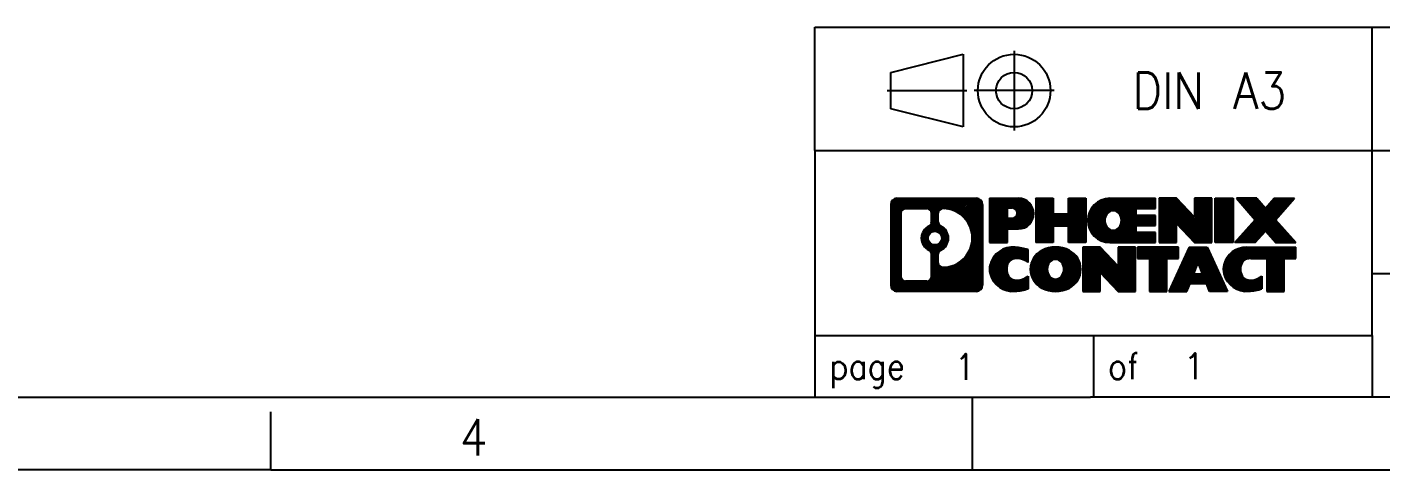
# Model space of a CAD drawing. Header units: millimetres. Extents: x -298 to 122, y -49 to 248.
# Drawn here: x -84.8 to 8.5, y -49.4 to -18.9 of the extents above; entities that cross this region are included whole.
import ezdxf

# ---------------------------------------------------------------- set-up
doc = ezdxf.new("R2010")
doc.units = ezdxf.units.MM
doc.linetypes.add('DOT_CENTER', pattern=[14, 12, -1, 0, -1])
doc.linetypes.add('PHANTOM', pattern=[13, 10, -1, 0, -1, 0, -1])
doc.layers.add('1', color=7, linetype='Continuous')
doc.styles.add('CONVERTER_11', font='txt.shx', dxfattribs={"width": 0.9})
pattern_1 = [(45, (62.7811309658083, -72.3161373035813), (-0.1414213562373095, 0), [])]

# ---------------------------------------------------------------- blocks, each defined once
blk = doc.blocks.new('_rahmen', base_point=(116.9999994277989, -49.44078932750495))
at = {"layer": '1', "linetype": 'Continuous'}
h = blk.add_hatch(dxfattribs=at)
h.set_pattern_fill('CUSTOM4', color=2, scale=0.1, angle=45, pattern_type=2)
h.set_pattern_definition(pattern_1)
edge = h.paths.add_edge_path()
edge.add_arc((-24.88390559700565, -31.15853394290571), 0.4242446153838877, 90, 180)
edge.add_line((-25.30815021238846, -31.15853394290571), (-25.30815021238846, -36.72304471210595))
edge.add_arc((-24.88390559700565, -36.72304471210595), 0.4242446153828077, 180, 270)
edge.add_line((-24.88390559700565, -37.14728932748915), (-19.41059350628876, -37.14728932748915))
edge.add_arc((-19.41059350628876, -36.72304471210595), 0.4242446153831949, 270, 360)
edge.add_line((-18.98634889090485, -36.72304471210595), (-18.98634889090485, -31.15853394290571))
edge.add_arc((-19.41059350628876, -31.15853394290571), 0.424244615383909, 0, 90)
edge.add_line((-19.41059350628876, -30.73428932752182), (-24.88390559700565, -30.73428932752182))
edge = h.paths.add_edge_path(flags=16)
edge.add_line((-24.29001092025916, -36.4347337719322), (-22.81417765924957, -36.4347337719322))
edge.add_arc((-22.81417765924957, -36.11901684885555), 0.3157169230766499, 270, 360)
edge.add_line((-22.49846073617295, -36.11901684885555), (-22.49846073617295, -34.58824591732395))
edge.add_arc((-22.81417765924957, -34.58824591732395), 0.3157169230766179, 0, 64.80558935144654)
edge.add_arc((-22.29159321167455, -33.47741617126121), 0.9118975235576585, 115.19441064852151, 244.80558935148912, ccw=False)
edge.add_arc((-22.81417765924957, -32.36658642519905), 0.3157169230760594, 295.1944106485677, 360)
edge.add_line((-22.49846073617295, -32.36658642519905), (-22.49846073617295, -31.76256180613842))
edge.add_arc((-22.81417765924957, -31.76256180613842), 0.3157169230766179, 0, 90)
edge.add_line((-22.81417765924957, -31.44684488306234), (-24.29001092025916, -31.44684488306234))
edge.add_arc((-24.29001092025916, -31.76256180613842), 0.3157169230760815, 90, 180)
edge.add_line((-24.60572784333476, -31.76256180613842), (-24.60572784333476, -36.11901684885555))
edge.add_arc((-24.29001092025916, -36.11901684885555), 0.3157169230755983, 180, 270)
edge = h.paths.add_edge_path(flags=16)
edge.add_arc((-22.24050493181525, -33.47741617126121), 0.9118481501443804, 295.3740086781785, 424.6259913218108)
edge.add_arc((-21.71446223372735, -32.3682745712934), 0.3157169230768204, 180, 244.6259913216353, ccw=False)
edge.add_line((-22.03017915680417, -32.3682745712934), (-22.03017915680417, -31.76273928278664))
edge.add_arc((-21.71446223372735, -31.76273928278664), 0.3157169230761851, 90.1889670425665, 180, ccw=False)
edge.add_arc((-21.70884609841735, -33.46557423035563), 2.018561131933266, -90.18896704241678, 90.18896704241678, ccw=False)
edge.add_arc((-21.71446223372735, -35.16840917792462), 0.3157169230768204, 180, 269.8110329574335, ccw=False)
edge.add_line((-22.03017915680417, -35.16840917792462), (-22.03017915680417, -34.58655777122954))
edge.add_arc((-21.71446223372735, -34.58655777122954), 0.3157169230765499, 115.37400867835541, 180, ccw=False)
edge = h.paths.add_edge_path(flags=16)
edge.add_arc((-22.26431994648806, -33.47741617126121), 0.470978932778511, 0, 360)
h = blk.add_hatch(dxfattribs=at)
h.set_pattern_fill('CUSTOM5', color=2, scale=0.1, angle=45, pattern_type=2)
h.set_pattern_definition(pattern_1)
edge = h.paths.add_edge_path()
edge.add_arc((-24.88390559700565, -31.15853394290571), 0.4242446153838877, 90, 180)
edge.add_line((-25.30815021238846, -31.15853394290571), (-25.30815021238846, -36.72304471210595))
edge.add_arc((-24.88390559700565, -36.72304471210595), 0.4242446153828077, 180, 270)
edge.add_line((-24.88390559700565, -37.14728932748915), (-19.41059350628876, -37.14728932748915))
edge.add_arc((-19.41059350628876, -36.72304471210595), 0.4242446153831949, 270, 360)
edge.add_line((-18.98634889090485, -36.72304471210595), (-18.98634889090485, -31.15853394290571))
edge.add_arc((-19.41059350628876, -31.15853394290571), 0.424244615383909, 0, 90)
edge.add_line((-19.41059350628876, -30.73428932752182), (-24.88390559700565, -30.73428932752182))
edge = h.paths.add_edge_path(flags=16)
edge.add_line((-24.29001092025916, -36.4347337719322), (-22.81417765924957, -36.4347337719322))
edge.add_arc((-22.81417765924957, -36.11901684885555), 0.3157169230766499, 270, 360)
edge.add_line((-22.49846073617295, -36.11901684885555), (-22.49846073617295, -34.58824591732395))
edge.add_arc((-22.81417765924957, -34.58824591732395), 0.3157169230766179, 0, 64.80558935144654)
edge.add_arc((-22.29159321167455, -33.47741617126121), 0.9118975235576585, 115.19441064852151, 244.80558935148912, ccw=False)
edge.add_arc((-22.81417765924957, -32.36658642519905), 0.3157169230760594, 295.1944106485677, 360)
edge.add_line((-22.49846073617295, -32.36658642519905), (-22.49846073617295, -31.76256180613842))
edge.add_arc((-22.81417765924957, -31.76256180613842), 0.3157169230766179, 0, 90)
edge.add_line((-22.81417765924957, -31.44684488306234), (-24.29001092025916, -31.44684488306234))
edge.add_arc((-24.29001092025916, -31.76256180613842), 0.3157169230760815, 90, 180)
edge.add_line((-24.60572784333476, -31.76256180613842), (-24.60572784333476, -36.11901684885555))
edge.add_arc((-24.29001092025916, -36.11901684885555), 0.3157169230755983, 180, 270)
edge = h.paths.add_edge_path(flags=16)
edge.add_arc((-22.24050493181525, -33.47741617126121), 0.9118481501443804, 295.3740086781785, 424.6259913218108)
edge.add_arc((-21.71446223372735, -32.3682745712934), 0.3157169230768204, 180, 244.6259913216353, ccw=False)
edge.add_line((-22.03017915680417, -32.3682745712934), (-22.03017915680417, -31.76273928278664))
edge.add_arc((-21.71446223372735, -31.76273928278664), 0.3157169230761851, 90.1889670425665, 180, ccw=False)
edge.add_arc((-21.70884609841735, -33.46557423035563), 2.018561131933266, -90.18896704241678, 90.18896704241678, ccw=False)
edge.add_arc((-21.71446223372735, -35.16840917792462), 0.3157169230768204, 180, 269.8110329574335, ccw=False)
edge.add_line((-22.03017915680417, -35.16840917792462), (-22.03017915680417, -34.58655777122954))
edge.add_arc((-21.71446223372735, -34.58655777122954), 0.3157169230765499, 115.37400867835541, 180, ccw=False)
edge = h.paths.add_edge_path(flags=16)
edge.add_arc((-22.26431994648806, -33.47741617126121), 0.470978932778511, 0, 360)
h = blk.add_hatch(dxfattribs=at)
h.set_pattern_fill('CUSTOM10', color=2, scale=0.1, angle=45, pattern_type=2)
h.set_pattern_definition(pattern_1)
edge = h.paths.add_edge_path()
edge.add_line((-18.50923181003805, -30.73428932750375), (-18.50923181003805, -33.78809885131483))
edge.add_line((-18.50923181003805, -33.78809885131483), (-17.26872739978407, -33.78809885131483))
edge.add_line((-17.26872739978407, -33.78809885131483), (-17.26872739978407, -32.84502061017111))
edge.add_line((-17.26872739978407, -32.84502061017111), (-16.50995981200364, -32.84502061017111))
edge.add_arc((-16.50995981200364, -31.78965496883745), 1.055365641333662, 270, 450)
edge.add_line((-16.50995981200364, -30.73428932750375), (-18.50923181003805, -30.73428932750375))
edge = h.paths.add_edge_path(flags=16)
edge.add_line((-16.95143233824206, -31.39739517294373), (-17.26872739978407, -31.39739517294373))
edge.add_line((-17.26872739978407, -31.39739517294373), (-17.26872739978407, -32.10312282228603))
edge.add_line((-17.26872739978407, -32.10312282228603), (-16.95143233824206, -32.10312282228603))
edge.add_arc((-16.95143233824206, -31.75025899761494), 0.3528638246710933, 270, 450)
h = blk.add_hatch(dxfattribs=at)
h.set_pattern_fill('CUSTOM11', color=2, scale=0.1, angle=45, pattern_type=2)
h.set_pattern_definition(pattern_1)
edge = h.paths.add_edge_path()
edge.add_line((-18.50923181003805, -30.73428932750375), (-18.50923181003805, -33.78809885131483))
edge.add_line((-18.50923181003805, -33.78809885131483), (-17.26872739978407, -33.78809885131483))
edge.add_line((-17.26872739978407, -33.78809885131483), (-17.26872739978407, -32.84502061017111))
edge.add_line((-17.26872739978407, -32.84502061017111), (-16.50995981200364, -32.84502061017111))
edge.add_arc((-16.50995981200364, -31.78965496883745), 1.055365641333662, 270, 450)
edge.add_line((-16.50995981200364, -30.73428932750375), (-18.50923181003805, -30.73428932750375))
edge = h.paths.add_edge_path(flags=16)
edge.add_line((-16.95143233824206, -31.39739517294373), (-17.26872739978407, -31.39739517294373))
edge.add_line((-17.26872739978407, -31.39739517294373), (-17.26872739978407, -32.10312282228603))
edge.add_line((-17.26872739978407, -32.10312282228603), (-16.95143233824206, -32.10312282228603))
edge.add_arc((-16.95143233824206, -31.75025899761494), 0.3528638246710933, 270, 450)
h = blk.add_hatch(dxfattribs=at)
h.set_pattern_fill('CUSTOM24', color=2, scale=0.1, angle=45, pattern_type=2)
h.set_pattern_definition(pattern_1)
h.paths.add_polyline_path([(-11.87730438598985, -30.73428932750375), (-11.87730438598985, -33.78809885131483), (-13.07009708815636, -33.78809885131483), (-13.07009708815636, -32.65382674247115), (-14.11975466606376, -32.65382674247115), (-14.11975466606376, -33.78809885131483), (-15.31254736823036, -33.78809885131483), (-15.31254736823036, -30.73428932750375), (-14.11975466606376, -30.73428932750375), (-14.11975466606376, -31.80312266083831), (-13.07009708815636, -31.80312266083831), (-13.07009708815636, -30.73428932750375)])
h = blk.add_hatch(dxfattribs=at)
h.set_pattern_fill('CUSTOM25', color=2, scale=0.1, angle=45, pattern_type=2)
h.set_pattern_definition(pattern_1)
h.paths.add_polyline_path([(-11.87730438598985, -30.73428932750375), (-11.87730438598985, -33.78809885131483), (-13.07009708815636, -33.78809885131483), (-13.07009708815636, -32.65382674247115), (-14.11975466606376, -32.65382674247115), (-14.11975466606376, -33.78809885131483), (-15.31254736823036, -33.78809885131483), (-15.31254736823036, -30.73428932750375), (-14.11975466606376, -30.73428932750375), (-14.11975466606376, -31.80312266083831), (-13.07009708815636, -31.80312266083831), (-13.07009708815636, -30.73428932750375)])
h = blk.add_hatch(dxfattribs=at)
h.set_pattern_fill('CUSTOM6', color=2, scale=0.1, angle=45, pattern_type=2)
h.set_pattern_definition(pattern_1)
edge = h.paths.add_edge_path()
edge.add_arc((-10.20874159301624, -32.26119408940951), 1.526904761905758, 90, 270)
edge.add_line((-10.20874159301624, -33.78809885131483), (-7.05842186923536, -33.78809885131483))
edge.add_line((-7.05842186923536, -33.78809885131483), (-7.05842186923536, -33.09008524587244))
edge.add_line((-7.05842186923536, -33.09008524587244), (-8.394349695662953, -33.09008524587244))
edge.add_line((-8.394349695662953, -33.09008524587244), (-8.394349695662953, -32.61020089213071))
edge.add_line((-8.394349695662953, -32.61020089213071), (-7.05842186923536, -32.61020089213071))
edge.add_line((-7.05842186923536, -32.61020089213071), (-7.05842186923536, -31.91218728668832))
edge.add_line((-7.05842186923536, -31.91218728668832), (-8.394349695662953, -31.91218728668832))
edge.add_line((-8.394349695662953, -31.91218728668832), (-8.394349695662953, -31.43230293294664))
edge.add_line((-8.394349695662953, -31.43230293294664), (-7.05842186923536, -31.43230293294664))
edge.add_line((-7.05842186923536, -31.43230293294664), (-7.05842186923536, -30.73428932750375))
edge.add_line((-7.05842186923536, -30.73428932750375), (-10.20874159301624, -30.73428932750375))
edge = h.paths.add_edge_path(flags=16)
edge.add_arc((-9.792729546504859, -32.26119408940951), 0.7717997786795978, 141.8795802028475, 218.1204197971566)
edge.add_arc((-9.992469582851044, -32.41792526753005), 0.5179085730134564, 218.1204197971334, 321.8795802028588)
edge.add_arc((-10.19220961919726, -32.26119408940951), 0.7717997786795774, 321.8795802028396, 398.1204197971563)
edge.add_arc((-9.992469582851044, -32.10446291128903), 0.5179085730133669, 38.12041979714121, 141.8795802028666)
h = blk.add_hatch(dxfattribs=at)
h.set_pattern_fill('CUSTOM7', color=2, scale=0.1, angle=45, pattern_type=2)
h.set_pattern_definition(pattern_1)
edge = h.paths.add_edge_path()
edge.add_arc((-10.20874159301624, -32.26119408940951), 1.526904761905758, 90, 270)
edge.add_line((-10.20874159301624, -33.78809885131483), (-7.05842186923536, -33.78809885131483))
edge.add_line((-7.05842186923536, -33.78809885131483), (-7.05842186923536, -33.09008524587244))
edge.add_line((-7.05842186923536, -33.09008524587244), (-8.394349695662953, -33.09008524587244))
edge.add_line((-8.394349695662953, -33.09008524587244), (-8.394349695662953, -32.61020089213071))
edge.add_line((-8.394349695662953, -32.61020089213071), (-7.05842186923536, -32.61020089213071))
edge.add_line((-7.05842186923536, -32.61020089213071), (-7.05842186923536, -31.91218728668832))
edge.add_line((-7.05842186923536, -31.91218728668832), (-8.394349695662953, -31.91218728668832))
edge.add_line((-8.394349695662953, -31.91218728668832), (-8.394349695662953, -31.43230293294664))
edge.add_line((-8.394349695662953, -31.43230293294664), (-7.05842186923536, -31.43230293294664))
edge.add_line((-7.05842186923536, -31.43230293294664), (-7.05842186923536, -30.73428932750375))
edge.add_line((-7.05842186923536, -30.73428932750375), (-10.20874159301624, -30.73428932750375))
edge = h.paths.add_edge_path(flags=16)
edge.add_arc((-9.792729546504859, -32.26119408940951), 0.7717997786795978, 141.8795802028475, 218.1204197971566)
edge.add_arc((-9.992469582851044, -32.41792526753005), 0.5179085730134564, 218.1204197971334, 321.8795802028588)
edge.add_arc((-10.19220961919726, -32.26119408940951), 0.7717997786795774, 321.8795802028396, 398.1204197971563)
edge.add_arc((-9.992469582851044, -32.10446291128903), 0.5179085730133669, 38.12041979714121, 141.8795802028666)
h = blk.add_hatch(dxfattribs=at)
h.set_pattern_fill('CUSTOM20', color=2, scale=0.1, angle=45, pattern_type=2)
h.set_pattern_definition(pattern_1)
h.paths.add_polyline_path([(-5.62707062663597, -30.73428932750375), (-6.81986332880237, -30.73428932750375), (-6.81986332880237, -33.78809885131483), (-5.62707062663597, -33.78809885131483), (-5.62707062663597, -32.4793233411101), (-4.386566216381851, -33.78809885131483), (-3.193773514215252, -33.78809885131483), (-3.193773514215252, -30.73428932750375), (-4.386566216381851, -30.73428932750375), (-4.386566216381851, -32.04306483770881)])
h = blk.add_hatch(dxfattribs=at)
h.set_pattern_fill('CUSTOM21', color=2, scale=0.1, angle=45, pattern_type=2)
h.set_pattern_definition(pattern_1)
h.paths.add_polyline_path([(-5.62707062663597, -30.73428932750375), (-6.81986332880237, -30.73428932750375), (-6.81986332880237, -33.78809885131483), (-5.62707062663597, -33.78809885131483), (-5.62707062663597, -32.4793233411101), (-4.386566216381851, -33.78809885131483), (-3.193773514215252, -33.78809885131483), (-3.193773514215252, -30.73428932750375), (-4.386566216381851, -30.73428932750375), (-4.386566216381851, -32.04306483770881)])
h = blk.add_hatch(dxfattribs=at)
h.set_pattern_fill('CUSTOM14', color=2, scale=0.1, angle=45, pattern_type=2)
h.set_pattern_definition(pattern_1)
h.paths.add_polyline_path([(-1.714710563528456, -30.73428932750375), (-1.714710563528456, -33.78809885131483), (-2.955214973781352, -33.78809885131483), (-2.955214973781352, -30.73428932750375)])
h = blk.add_hatch(dxfattribs=at)
h.set_pattern_fill('CUSTOM15', color=2, scale=0.1, angle=45, pattern_type=2)
h.set_pattern_definition(pattern_1)
h.paths.add_polyline_path([(-1.714710563528456, -30.73428932750375), (-1.714710563528456, -33.78809885131483), (-2.955214973781352, -33.78809885131483), (-2.955214973781352, -30.73428932750375)])
h = blk.add_hatch(dxfattribs=at)
h.set_pattern_fill('CUSTOM12', color=2, scale=0.1, angle=45, pattern_type=2)
h.set_pattern_definition(pattern_1)
h.paths.add_polyline_path([(1.105051384395154, -30.73428932750375), (2.507775602142345, -30.73428932750375), (1.205245971375746, -32.20723985753995), (2.603199018316047, -33.78809885131483), (1.200474800567747, -33.78809885131483), (0.5038838625023345, -33.00036706602111), (-0.1927070755634475, -33.78809885131483), (-1.595431293311549, -33.78809885131483), (-0.1974782463712472, -32.20723985753995), (-1.500007877138756, -30.73428932750375), (-0.0972836593895465, -30.73428932750375), (0.5038838625023345, -31.41411264905923)])
h = blk.add_hatch(dxfattribs=at)
h.set_pattern_fill('CUSTOM13', color=2, scale=0.1, angle=45, pattern_type=2)
h.set_pattern_definition(pattern_1)
h.paths.add_polyline_path([(1.105051384395154, -30.73428932750375), (2.507775602142345, -30.73428932750375), (1.205245971375746, -32.20723985753995), (2.603199018316047, -33.78809885131483), (1.200474800567747, -33.78809885131483), (0.5038838625023345, -33.00036706602111), (-0.1927070755634475, -33.78809885131483), (-1.595431293311549, -33.78809885131483), (-0.1974782463712472, -32.20723985753995), (-1.500007877138756, -30.73428932750375), (-0.0972836593895465, -30.73428932750375), (0.5038838625023345, -31.41411264905923)])
h = blk.add_hatch(dxfattribs=at)
h.set_pattern_fill('CUSTOM0', color=2, scale=0.1, angle=45, pattern_type=2)
h.set_pattern_definition(pattern_1)
edge = h.paths.add_edge_path()
edge.add_arc((-17.30357582302827, -35.62038456558395), 1.205656168390939, 164.9381082228767, 195.0618917770946)
edge.add_arc((-16.88444797956547, -35.50759420354905), 1.639695123939404, 195.0618917770922, 275.1581447696365)
edge.add_arc((-17.17330407430137, -32.3077036203274), 4.852596863498272, 275.1581447696238, 285.9799912583526)
edge.add_line((-15.83737615718357, -36.97278592612832), (-15.83737615718357, -36.100268919325))
edge.add_arc((-17.01543119920856, -34.20991820017525), 2.227384008972719, 288.4480761181337, 301.9309089499636, ccw=False)
edge.add_arc((-16.59726346554766, -35.46346397621244), 0.9059297849848135, 246.6277221118684, 288.44807611815435, ccw=False)
edge.add_arc((-16.75370349824976, -35.82545599492244), 0.5115800601947488, 208.5214732576835, 246.6277221118304, ccw=False)
edge.add_arc((-16.37634624016937, -35.62038456558395), 0.9410597353333294, 151.4785267422694, 208.5214732576972, ccw=False)
edge.add_arc((-16.75370349824976, -35.41531313624483), 0.5115800601948194, 113.372277888192, 151.4785267423158, ccw=False)
edge.add_arc((-16.59726346554766, -35.7773051549554), 0.9059297849852981, 71.55192388185822, 113.37227788813021, ccw=False)
edge.add_arc((-17.01543119920856, -37.03085093099202), 2.227384008973464, 58.06909105003717, 71.55192388186668, ccw=False)
edge.add_line((-15.83737615718357, -35.14050021184221), (-15.83737615718357, -34.26798320503895))
edge.add_arc((-17.17330407430137, -38.93306551083975), 4.852596863497972, 74.02000874164706, 84.84185523037603)
edge.add_arc((-16.88444797956547, -35.73317492761873), 1.639695123940492, 84.84185523036506, 164.9381082228907)
h = blk.add_hatch(dxfattribs=at)
h.set_pattern_fill('CUSTOM1', color=2, scale=0.1, angle=45, pattern_type=2)
h.set_pattern_definition(pattern_1)
edge = h.paths.add_edge_path()
edge.add_arc((-17.30357582302827, -35.62038456558395), 1.205656168390939, 164.9381082228767, 195.0618917770946)
edge.add_arc((-16.88444797956547, -35.50759420354905), 1.639695123939404, 195.0618917770922, 275.1581447696365)
edge.add_arc((-17.17330407430137, -32.3077036203274), 4.852596863498272, 275.1581447696238, 285.9799912583526)
edge.add_line((-15.83737615718357, -36.97278592612832), (-15.83737615718357, -36.100268919325))
edge.add_arc((-17.01543119920856, -34.20991820017525), 2.227384008972719, 288.4480761181337, 301.9309089499636, ccw=False)
edge.add_arc((-16.59726346554766, -35.46346397621244), 0.9059297849848135, 246.6277221118684, 288.44807611815435, ccw=False)
edge.add_arc((-16.75370349824976, -35.82545599492244), 0.5115800601947488, 208.5214732576835, 246.6277221118304, ccw=False)
edge.add_arc((-16.37634624016937, -35.62038456558395), 0.9410597353333294, 151.4785267422694, 208.5214732576972, ccw=False)
edge.add_arc((-16.75370349824976, -35.41531313624483), 0.5115800601948194, 113.372277888192, 151.4785267423158, ccw=False)
edge.add_arc((-16.59726346554766, -35.7773051549554), 0.9059297849852981, 71.55192388185822, 113.37227788813021, ccw=False)
edge.add_arc((-17.01543119920856, -37.03085093099202), 2.227384008973464, 58.06909105003717, 71.55192388186668, ccw=False)
edge.add_line((-15.83737615718357, -35.14050021184221), (-15.83737615718357, -34.26798320503895))
edge.add_arc((-17.17330407430137, -38.93306551083975), 4.852596863497972, 74.02000874164706, 84.84185523037603)
edge.add_arc((-16.88444797956547, -35.73317492761873), 1.639695123940492, 84.84185523036506, 164.9381082228907)
h = blk.add_hatch(dxfattribs=at)
h.set_pattern_fill('CUSTOM8', color=2, scale=0.1, angle=45, pattern_type=2)
h.set_pattern_definition(pattern_1)
edge = h.paths.add_edge_path()
edge.add_arc((-14.23435695547795, -35.62038456558395), 1.458034083651625, 117.5481481756611, 242.4518518243359)
edge.add_arc((-13.95341706364457, -35.08180955528053), 2.065479772208636, 242.4518518243386, 297.548148175686)
edge.add_arc((-13.67247717181135, -35.62038456558395), 1.458034083652016, 297.5481481757045, 422.4518518242985)
edge.add_arc((-13.95341706364457, -36.15895957588674), 2.06547977220869, 62.45185182430797, 117.5481481756674)
edge = h.paths.add_edge_path(flags=16)
edge.add_arc((-13.95341706364457, -35.46365338746341), 0.51790857301331, 38.12041979716214, 141.8795802028542)
edge.add_arc((-13.75367702729855, -35.62038456558395), 0.7717997786795495, 141.8795802028279, 218.1204197971621)
edge.add_arc((-13.95341706364457, -35.7771157437038), 0.5179085730138144, 218.1204197971903, 321.8795802027934)
edge.add_arc((-14.15315709999095, -35.62038456558395), 0.7717997786795393, 321.8795802028434, 398.1204197971666)
h = blk.add_hatch(dxfattribs=at)
h.set_pattern_fill('CUSTOM9', color=2, scale=0.1, angle=45, pattern_type=2)
h.set_pattern_definition(pattern_1)
edge = h.paths.add_edge_path()
edge.add_arc((-14.23435695547795, -35.62038456558395), 1.458034083651625, 117.5481481756611, 242.4518518243359)
edge.add_arc((-13.95341706364457, -35.08180955528053), 2.065479772208636, 242.4518518243386, 297.548148175686)
edge.add_arc((-13.67247717181135, -35.62038456558395), 1.458034083652016, 297.5481481757045, 422.4518518242985)
edge.add_arc((-13.95341706364457, -36.15895957588674), 2.06547977220869, 62.45185182430797, 117.5481481756674)
edge = h.paths.add_edge_path(flags=16)
edge.add_arc((-13.95341706364457, -35.46365338746341), 0.51790857301331, 38.12041979716214, 141.8795802028542)
edge.add_arc((-13.75367702729855, -35.62038456558395), 0.7717997786795495, 141.8795802028279, 218.1204197971621)
edge.add_arc((-13.95341706364457, -35.7771157437038), 0.5179085730138144, 218.1204197971903, 321.8795802027934)
edge.add_arc((-14.15315709999095, -35.62038456558395), 0.7717997786795393, 321.8795802028434, 398.1204197971666)
h = blk.add_hatch(dxfattribs=at)
h.set_pattern_fill('CUSTOM22', color=2, scale=0.1, angle=45, pattern_type=2)
h.set_pattern_definition(pattern_1)
h.paths.add_polyline_path([(-10.87550944705455, -34.09347980367801), (-12.06830214922206, -34.09347980367801), (-12.06830214922206, -37.14728932748915), (-10.87550944705455, -37.14728932748915), (-10.87550944705455, -35.83851381728465), (-9.635005036801545, -37.14728932748915), (-8.442212334635144, -37.14728932748915), (-8.442212334635144, -34.09347980367801), (-9.635005036801545, -34.09347980367801), (-9.635005036801545, -35.40225531388325)])
h = blk.add_hatch(dxfattribs=at)
h.set_pattern_fill('CUSTOM23', color=2, scale=0.1, angle=45, pattern_type=2)
h.set_pattern_definition(pattern_1)
h.paths.add_polyline_path([(-10.87550944705455, -34.09347980367801), (-12.06830214922206, -34.09347980367801), (-12.06830214922206, -37.14728932748915), (-10.87550944705455, -37.14728932748915), (-10.87550944705455, -35.83851381728465), (-9.635005036801545, -37.14728932748915), (-8.442212334635144, -37.14728932748915), (-8.442212334635144, -34.09347980367801), (-9.635005036801545, -34.09347980367801), (-9.635005036801545, -35.40225531388325)])
h = blk.add_hatch(dxfattribs=at)
h.set_pattern_fill('CUSTOM18', color=2, scale=0.1, angle=45, pattern_type=2)
h.set_pattern_definition(pattern_1)
h.paths.add_polyline_path([(-8.29907721037506, -34.09347980367801), (-8.29907721037506, -34.87874510980174), (-7.48797817290037, -34.87874510980174), (-7.48797817290037, -37.14728932748915), (-6.295185470733969, -37.14728932748915), (-6.295185470733969, -34.87874510980174), (-5.484086433261354, -34.87874510980174), (-5.484086433261354, -34.09347980367801)])
h = blk.add_hatch(dxfattribs=at)
h.set_pattern_fill('CUSTOM19', color=2, scale=0.1, angle=45, pattern_type=2)
h.set_pattern_definition(pattern_1)
h.paths.add_polyline_path([(-8.29907721037506, -34.09347980367801), (-8.29907721037506, -34.87874510980174), (-7.48797817290037, -34.87874510980174), (-7.48797817290037, -37.14728932748915), (-6.295185470733969, -37.14728932748915), (-6.295185470733969, -34.87874510980174), (-5.484086433261354, -34.87874510980174), (-5.484086433261354, -34.09347980367801)])
h = blk.add_hatch(dxfattribs=at)
h.set_pattern_fill('CUSTOM16', color=2, scale=0.1, angle=45, pattern_type=2)
h.set_pattern_definition(pattern_1)
h.paths.add_polyline_path([(-2.105154567060453, -37.14728932748915), (-3.345658977314344, -37.14728932748915), (-3.557139030790154, -36.60632878327135), (-4.689580607464052, -36.60632878327135), (-4.901060660939862, -37.14728932748915), (-6.141565071192758, -37.14728932748915), (-4.743612024253565, -34.09347980367801), (-3.503107614000754, -34.09347980367801)])
h.paths.add_polyline_path([(-4.423525056318965, -35.92576551796475), (-3.823194581936463, -35.92576551796475), (-4.123359819126648, -35.15795055197805)], flags=16)
h = blk.add_hatch(dxfattribs=at)
h.set_pattern_fill('CUSTOM17', color=2, scale=0.1, angle=45, pattern_type=2)
h.set_pattern_definition(pattern_1)
h.paths.add_polyline_path([(-2.105154567060453, -37.14728932748915), (-3.345658977314344, -37.14728932748915), (-3.557139030790154, -36.60632878327135), (-4.689580607464052, -36.60632878327135), (-4.901060660939862, -37.14728932748915), (-6.141565071192758, -37.14728932748915), (-4.743612024253565, -34.09347980367801), (-3.503107614000754, -34.09347980367801)])
h.paths.add_polyline_path([(-4.423525056318965, -35.92576551796475), (-3.823194581936463, -35.92576551796475), (-4.123359819126648, -35.15795055197805)], flags=16)
h = blk.add_hatch(dxfattribs=at)
h.set_pattern_fill('CUSTOM2', color=2, scale=0.1, angle=45, pattern_type=2)
h.set_pattern_definition(pattern_1)
edge = h.paths.add_edge_path()
edge.add_arc((-0.7817465003125506, -35.73317492761873), 1.639695123940093, 90, 164.9381082229001)
edge.add_arc((-1.200874343774245, -35.62038456558395), 1.205656168393001, 164.9381082229031, 195.0618917770894)
edge.add_arc((-0.7817465003125506, -35.50759420354905), 1.639695123940516, 195.0618917770985, 275.1581447696762)
edge.add_arc((-1.070602595048456, -32.3077036203274), 4.852596863498889, 275.1581447696373, 285.9799912583383)
edge.add_line((0.2653253220682359, -36.97278592612884), (0.2653253220682359, -36.10026891932552))
edge.add_arc((-0.9127297199556494, -34.20991820017571), 2.22738400897278, 288.44807611813314, 301.9309089499386, ccw=False)
edge.add_arc((-0.494561986293661, -35.46346397621244), 0.9059297849852095, 246.6277221118105, 288.4480761180787, ccw=False)
edge.add_arc((-0.6510020189968486, -35.82545599492244), 0.5115800601960186, 208.5214732576859, 246.6277221118395, ccw=False)
edge.add_arc((-0.2736447609153458, -35.62038456558395), 0.9410597353350605, 151.4785267423581, 208.5214732576662, ccw=False)
edge.add_arc((-0.6510020189968486, -35.41531313624483), 0.5115800601944143, 109.33714321948531, 151.4785267424197, ccw=False)
edge.add_arc((-0.5043320208931448, -35.83326811662784), 0.9545230068261006, 90, 109.3371432194296, ccw=False)
edge.add_line((-0.5043320208931448, -34.87874510980174), (0.5993072786749565, -34.87874510980174))
edge.add_line((0.5993072786749565, -34.87874510980174), (0.5993072786749565, -37.14728932748915))
edge.add_line((0.5993072786749565, -37.14728932748915), (1.792099980842636, -37.14728932748915))
edge.add_line((1.792099980842636, -37.14728932748915), (1.792099980842636, -34.87874510980174))
edge.add_line((1.792099980842636, -34.87874510980174), (2.603199018316047, -34.87874510980174))
edge.add_line((2.603199018316047, -34.87874510980174), (2.603199018316047, -34.09347980367801))
edge.add_line((2.603199018316047, -34.09347980367801), (-0.7817465003125506, -34.09347980367863))
h = blk.add_hatch(dxfattribs=at)
h.set_pattern_fill('CUSTOM3', color=2, scale=0.1, angle=45, pattern_type=2)
h.set_pattern_definition(pattern_1)
edge = h.paths.add_edge_path()
edge.add_arc((-0.7817465003125506, -35.73317492761873), 1.639695123940093, 90, 164.9381082229001)
edge.add_arc((-1.200874343774245, -35.62038456558395), 1.205656168393001, 164.9381082229031, 195.0618917770894)
edge.add_arc((-0.7817465003125506, -35.50759420354905), 1.639695123940516, 195.0618917770985, 275.1581447696762)
edge.add_arc((-1.070602595048456, -32.3077036203274), 4.852596863498889, 275.1581447696373, 285.9799912583383)
edge.add_line((0.2653253220682359, -36.97278592612884), (0.2653253220682359, -36.10026891932552))
edge.add_arc((-0.9127297199556494, -34.20991820017571), 2.22738400897278, 288.44807611813314, 301.9309089499386, ccw=False)
edge.add_arc((-0.494561986293661, -35.46346397621244), 0.9059297849852095, 246.6277221118105, 288.4480761180787, ccw=False)
edge.add_arc((-0.6510020189968486, -35.82545599492244), 0.5115800601960186, 208.5214732576859, 246.6277221118395, ccw=False)
edge.add_arc((-0.2736447609153458, -35.62038456558395), 0.9410597353350605, 151.4785267423581, 208.5214732576662, ccw=False)
edge.add_arc((-0.6510020189968486, -35.41531313624483), 0.5115800601944143, 109.33714321948531, 151.4785267424197, ccw=False)
edge.add_arc((-0.5043320208931448, -35.83326811662784), 0.9545230068261006, 90, 109.3371432194296, ccw=False)
edge.add_line((-0.5043320208931448, -34.87874510980174), (0.5993072786749565, -34.87874510980174))
edge.add_line((0.5993072786749565, -34.87874510980174), (0.5993072786749565, -37.14728932748915))
edge.add_line((0.5993072786749565, -37.14728932748915), (1.792099980842636, -37.14728932748915))
edge.add_line((1.792099980842636, -37.14728932748915), (1.792099980842636, -34.87874510980174))
edge.add_line((1.792099980842636, -34.87874510980174), (2.603199018316047, -34.87874510980174))
edge.add_line((2.603199018316047, -34.87874510980174), (2.603199018316047, -34.09347980367801))
edge.add_line((2.603199018316047, -34.09347980367801), (-0.7817465003125506, -34.09347980367863))
at = {"color": 2, "linetype": 'Continuous'}
for p, q in [((-24.88390559700565, -30.73428932752182), (-19.41059350628876, -30.73428932752182)), ((-18.50923181003805, -30.73428932750375), (-16.50995981200364, -30.73428932750375)), ((-18.50923181003805, -30.73428932750375), (-18.50923181003805, -33.78809885131483)), ((-15.31254736823036, -30.73428932750375), (-15.31254736823036, -33.78809885131483)), ((-15.31254736823036, -30.73428932750375), (-14.11975466606376, -30.73428932750375)), ((-14.11975466606376, -30.73428932750375), (-14.11975466606376, -31.80312266083831)), ((-13.07009708815636, -31.80312266083831), (-13.07009708815636, -30.73428932750375)), ((-13.07009708815636, -30.73428932750375), (-11.87730438598985, -30.73428932750375)), ((-11.87730438598985, -30.73428932750375), (-11.87730438598985, -33.78809885131483)), ((-10.20874159301624, -30.73428932750375), (-7.05842186923536, -30.73428932750375)), ((-7.05842186923536, -31.43230293294664), (-7.05842186923536, -30.73428932750375)), ((-5.62707062663597, -30.73428932750375), (-6.81986332880237, -30.73428932750375)), ((-6.81986332880237, -30.73428932750375), (-6.81986332880237, -33.78809885131483)), ((-4.38656621638185, -32.04306483770881), (-5.62707062663597, -30.73428932750375)), ((-3.19377351421525, -30.73428932750375), (-4.38656621638185, -30.73428932750375)), ((-4.38656621638185, -30.73428932750375), (-4.38656621638185, -32.04306483770881)), ((-3.19377351421525, -33.78809885131483), (-3.19377351421525, -30.73428932750375)), ((-2.95521497378135, -33.78809885131483), (-2.95521497378135, -30.73428932750375)), ((-2.95521497378135, -30.73428932750375), (-1.71471056352846, -30.73428932750375)), ((-1.71471056352846, -30.73428932750375), (-1.71471056352846, -33.78809885131483)), ((-1.50000787713876, -30.73428932750375), (-0.19747824637125, -32.20723985753995)), ((-0.09728365938955, -30.73428932750375), (-1.50000787713876, -30.73428932750375)), ((-0.09728365938955, -30.73428932750375), (0.50388386250233, -31.41411264905923)), ((0.50388386250233, -31.41411264905923), (1.10505138439515, -30.73428932750375)), ((1.10505138439515, -30.73428932750375), (2.50777560214234, -30.73428932750375)), ((1.20524597137575, -32.20723985753995), (2.50777560214234, -30.73428932750375)), ((-25.30815021238846, -31.15853394290571), (-25.30815021238846, -36.72304471210595)), ((-24.29001092025916, -31.44684488306234), (-22.81417765924957, -31.44684488306234)), ((-18.98634889090485, -31.15853394290571), (-18.98634889090485, -36.72304471210595)), ((-17.26872739978407, -32.10312282228603), (-17.26872739978407, -31.39739517294373)), ((-17.26872739978407, -31.39739517294373), (-16.95143233824206, -31.39739517294373)), ((-8.39434969566295, -31.43230293294664), (-7.05842186923536, -31.43230293294664)), ((-8.39434969566295, -31.91218728668832), (-8.39434969566295, -31.43230293294664)), ((-24.60572784333476, -31.76256180613842), (-24.60572784333476, -36.11901684885555)), ((-22.49846073617295, -32.36658642519905), (-22.49846073617295, -31.76256180613842)), ((-22.03017915680417, -32.3682745712934), (-22.03017915680417, -31.76273928278664)), ((-17.26872739978407, -32.10312282228603), (-16.95143233824206, -32.10312282228603)), ((-14.11975466606376, -31.80312266083831), (-13.07009708815636, -31.80312266083831)), ((-7.05842186923536, -31.91218728668832), (-8.39434969566295, -31.91218728668832)), ((-8.39434969566295, -33.09008524587244), (-8.39434969566295, -32.61020089213071)), ((-8.39434969566295, -32.61020089213071), (-7.05842186923536, -32.61020089213071)), ((-7.05842186923536, -32.61020089213071), (-7.05842186923536, -31.91218728668832)), ((-5.62707062663597, -32.4793233411101), (-4.38656621638185, -33.78809885131483)), ((-5.62707062663597, -33.78809885131483), (-5.62707062663597, -32.4793233411101)), ((-1.59543129331155, -33.78809885131483), (-0.19747824637125, -32.20723985753995)), ((1.20524597137575, -32.20723985753995), (2.60319901831605, -33.78809885131483)), ((-17.26872739978407, -33.78809885131483), (-17.26872739978407, -32.84502061017111)), ((-17.26872739978407, -32.84502061017111), (-16.50995981200364, -32.84502061017111)), ((-13.07009708815636, -32.65382674247115), (-14.11975466606376, -32.65382674247115)), ((-14.11975466606376, -32.65382674247115), (-14.11975466606376, -33.78809885131483)), ((-13.07009708815636, -33.78809885131483), (-13.07009708815636, -32.65382674247115)), ((-7.05842186923536, -33.09008524587244), (-8.39434969566295, -33.09008524587244)), ((-7.05842186923536, -33.78809885131483), (-7.05842186923536, -33.09008524587244)), ((-0.19270707556345, -33.78809885131483), (0.50388386250233, -33.00036706602111)), ((0.50388386250233, -33.00036706602111), (1.20047480056775, -33.78809885131483)), ((-18.50923181003805, -33.78809885131483), (-17.26872739978407, -33.78809885131483)), ((-15.83737615718357, -35.14050021184221), (-15.83737615718357, -34.26798320503895)), ((-14.11975466606376, -33.78809885131483), (-15.31254736823036, -33.78809885131483)), ((-11.87730438598985, -33.78809885131483), (-13.07009708815636, -33.78809885131483)), ((-10.87550944705455, -34.09347980367801), (-12.06830214922206, -34.09347980367801)), ((-12.06830214922206, -34.09347980367801), (-12.06830214922206, -37.14728932748915)), ((-9.63500503680154, -35.40225531388325), (-10.87550944705455, -34.09347980367801)), ((-10.20874159301624, -33.78809885131483), (-7.05842186923536, -33.78809885131483)), ((-9.63500503680154, -34.09347980367801), (-9.63500503680154, -35.40225531388325)), ((-8.44221233463514, -34.09347980367801), (-9.63500503680154, -34.09347980367801)), ((-8.44221233463514, -37.14728932748915), (-8.44221233463514, -34.09347980367801)), ((-8.29907721037506, -34.09347980367801), (-8.29907721037506, -34.87874510980174)), ((-5.48408643326135, -34.09347980367801), (-8.29907721037506, -34.09347980367801)), ((-6.81986332880237, -33.78809885131483), (-5.62707062663597, -33.78809885131483)), ((-4.74361202425357, -34.09347980367801), (-6.14156507119276, -37.14728932748915)), ((-5.48408643326135, -34.87874510980174), (-5.48408643326135, -34.09347980367801)), ((-4.74361202425357, -34.09347980367801), (-3.50310761400075, -34.09347980367801)), ((-4.38656621638185, -33.78809885131483), (-3.19377351421525, -33.78809885131483)), ((-3.50310761400075, -34.09347980367801), (-2.10515456706045, -37.14728932748915)), ((-1.71471056352846, -33.78809885131483), (-2.95521497378135, -33.78809885131483)), ((-0.19270707556345, -33.78809885131483), (-1.59543129331155, -33.78809885131483)), ((-0.78174650031255, -34.09347980367863), (2.60319901831605, -34.09347980367801)), ((1.20047480056775, -33.78809885131483), (2.60319901831605, -33.78809885131483)), ((2.60319901831605, -34.87874510980174), (2.60319901831605, -34.09347980367801)), ((-22.49846073617295, -36.11901684885555), (-22.49846073617295, -34.58824591732395)), ((-22.03017915680417, -35.16840917792462), (-22.03017915680417, -34.58655777122954)), ((-8.29907721037506, -34.87874510980174), (-7.48797817290037, -34.87874510980174)), ((-7.48797817290037, -34.87874510980174), (-7.48797817290037, -37.14728932748915)), ((-6.29518547073397, -37.14728932748915), (-6.29518547073397, -34.87874510980174)), ((-6.29518547073397, -34.87874510980174), (-5.48408643326135, -34.87874510980174)), ((-4.42352505631897, -35.92576551796475), (-4.12335981912665, -35.15795055197805)), ((-3.82319458193646, -35.92576551796475), (-4.12335981912665, -35.15795055197805)), ((-0.50433202089314, -34.87874510980174), (0.59930727867496, -34.87874510980174)), ((0.59930727867496, -34.87874510980174), (0.59930727867496, -37.14728932748915)), ((1.79209998084264, -37.14728932748915), (1.79209998084264, -34.87874510980174)), ((1.79209998084264, -34.87874510980174), (2.60319901831605, -34.87874510980174)), ((-15.83737615718357, -36.100268919325), (-15.83737615718357, -36.97278592612832)), ((-10.87550944705455, -35.83851381728465), (-9.63500503680154, -37.14728932748915)), ((-10.87550944705455, -37.14728932748915), (-10.87550944705455, -35.83851381728465)), ((-4.42352505631897, -35.92576551796475), (-3.82319458193646, -35.92576551796475)), ((0.26532532206824, -36.10026891932552), (0.26532532206824, -36.97278592612884)), ((-19.41059350628876, -37.14728932748915), (-24.88390559700565, -37.14728932748915)), ((-22.81417765924957, -36.4347337719322), (-24.29001092025916, -36.4347337719322)), ((-12.06830214922206, -37.14728932748915), (-10.87550944705455, -37.14728932748915)), ((-9.63500503680154, -37.14728932748915), (-8.44221233463514, -37.14728932748915)), ((-7.48797817290037, -37.14728932748915), (-6.29518547073397, -37.14728932748915)), ((-6.14156507119276, -37.14728932748915), (-4.90106066093986, -37.14728932748915)), ((-4.90106066093986, -37.14728932748915), (-4.68958060746405, -36.60632878327135)), ((-4.68958060746405, -36.60632878327135), (-3.55713903079015, -36.60632878327135)), ((-3.34565897731434, -37.14728932748915), (-3.55713903079015, -36.60632878327135)), ((-2.10515456706045, -37.14728932748915), (-3.34565897731434, -37.14728932748915)), ((0.59930727867496, -37.14728932748915), (1.79209998084264, -37.14728932748915))]:
    blk.add_line(p, q, dxfattribs=at)
blk.add_circle((-22.26431994648806, -33.47741617126121), 0.470978932778511, dxfattribs=at)
for centre, radius, start, end in [((-24.88390559700565, -31.15853394290571), 0.4242446153838877, 90, 180), ((-19.41059350628876, -31.15853394290571), 0.424244615383909, 0, 90), ((-16.50995981200364, -31.78965496883745), 1.055365641333662, 270, 90), ((-10.20874159301624, -32.26119408940951), 1.526904761905758, 90, 270), ((-24.29001092025916, -31.76256180613842), 0.3157169230760815, 90, 180), ((-22.81417765924957, -31.76256180613842), 0.3157169230766179, 0, 90), ((-21.71446223372735, -31.76273928278664), 0.3157169230761851, 90.1889670425665, 180), ((-21.70884609841735, -33.46557423035563), 2.018561131933266, 269.8110329575832, 90.18896704241678), ((-16.95143233824206, -31.75025899761494), 0.3528638246710933, 270, 90), ((-9.99246958285104, -32.10446291128903), 0.5179085730133669, 38.12041979714121, 141.8795802028666), ((-22.81417765924957, -32.36658642519905), 0.3157169230760594, 295.1944106485677, 0), ((-21.71446223372735, -32.3682745712934), 0.3157169230768204, 180, 244.6259913216352), ((-9.79272954650486, -32.26119408940951), 0.7717997786795978, 141.8795802028475, 218.1204197971566), ((-10.19220961919726, -32.26119408940951), 0.7717997786795774, 321.8795802028396, 38.12041979715626), ((-22.29159321167455, -33.47741617126121), 0.9118975235576585, 115.1944106485215, 244.8055893514891), ((-22.24050493181525, -33.47741617126121), 0.9118481501443804, 295.3740086781785, 64.62599132181072), ((-9.99246958285104, -32.41792526753005), 0.5179085730134564, 218.1204197971334, 321.8795802028588), ((-22.81417765924957, -34.58824591732395), 0.3157169230766179, 0, 64.80558935144654), ((-21.71446223372735, -34.58655777122954), 0.3157169230765499, 115.3740086783554, 180), ((-16.88444797956547, -35.73317492761873), 1.639695123940492, 84.84185523036506, 164.9381082228907), ((-17.17330407430137, -38.93306551083975), 4.852596863497972, 74.02000874164706, 84.84185523037603), ((-14.23435695547795, -35.62038456558395), 1.458034083651625, 117.5481481756611, 242.4518518243359), ((-13.95341706364457, -36.15895957588674), 2.06547977220869, 62.45185182430797, 117.5481481756674), ((-13.67247717181135, -35.62038456558395), 1.458034083652016, 297.5481481757045, 62.45185182429849), ((-0.78174650031255, -35.73317492761873), 1.639695123940093, 90, 164.9381082229001), ((-21.71446223372735, -35.16840917792462), 0.3157169230768204, 180, 269.8110329574335), ((-17.30357582302827, -35.62038456558395), 1.205656168390939, 164.9381082228767, 195.0618917770946), ((-16.37634624016937, -35.62038456558395), 0.9410597353333294, 151.4785267422693, 208.5214732576972), ((-16.75370349824976, -35.41531313624483), 0.5115800601948194, 113.372277888192, 151.4785267423158), ((-16.59726346554766, -35.7773051549554), 0.9059297849852981, 71.55192388185817, 113.3722778881302), ((-17.01543119920856, -37.03085093099202), 2.227384008973464, 58.06909105003716, 71.55192388186676), ((-13.75367702729855, -35.62038456558395), 0.7717997786795495, 141.8795802028279, 218.1204197971621), ((-13.95341706364457, -35.46365338746341), 0.51790857301331, 38.12041979716214, 141.8795802028542), ((-14.15315709999095, -35.62038456558395), 0.7717997786795393, 321.8795802028434, 38.12041979716655), ((-1.20087434377425, -35.62038456558395), 1.205656168393001, 164.9381082229031, 195.0618917770894), ((-0.27364476091535, -35.62038456558395), 0.9410597353350605, 151.4785267423582, 208.5214732576662), ((-0.65100201899685, -35.41531313624483), 0.5115800601944143, 109.3371432194853, 151.4785267424197), ((-0.50433202089314, -35.83326811662784), 0.9545230068261006, 90, 109.3371432194296), ((-24.29001092025916, -36.11901684885555), 0.3157169230755983, 180, 270), ((-22.81417765924957, -36.11901684885555), 0.3157169230766499, 270, 0), ((-16.88444797956547, -35.50759420354905), 1.639695123939404, 195.0618917770922, 275.1581447696365), ((-16.75370349824976, -35.82545599492244), 0.5115800601947488, 208.5214732576835, 246.6277221118304), ((-16.59726346554766, -35.46346397621244), 0.9059297849848135, 246.6277221118684, 288.4480761181543), ((-17.01543119920856, -34.20991820017525), 2.227384008972719, 288.4480761181337, 301.9309089499636), ((-13.95341706364457, -35.7771157437038), 0.5179085730138144, 218.1204197971903, 321.8795802027934), ((-0.78174650031255, -35.50759420354905), 1.639695123940516, 195.0618917770985, 275.1581447696762), ((-0.65100201899685, -35.82545599492244), 0.5115800601960186, 208.5214732576859, 246.6277221118395), ((-0.49456198629366, -35.46346397621244), 0.9059297849852095, 246.6277221118105, 288.4480761180787), ((-0.91272971995565, -34.20991820017571), 2.22738400897278, 288.4480761181332, 301.9309089499386), ((-24.88390559700565, -36.72304471210595), 0.4242446153828077, 180, 270), ((-19.41059350628876, -36.72304471210595), 0.4242446153831949, 270, 0), ((-17.17330407430137, -32.3077036203274), 4.852596863498272, 275.1581447696238, 285.9799912583526), ((-13.95341706364457, -35.08180955528053), 2.065479772208636, 242.4518518243386, 297.548148175686), ((-1.07060259504846, -32.3077036203274), 4.852596863498889, 275.1581447696373, 285.9799912583383)]:
    blk.add_arc(centre, radius, start, end, dxfattribs=at)
at = {"layer": '1', "color": 6, "linetype": 'Continuous'}
for p, q in [((-30.54480509895095, -27.44078932750551), (-30.54480509895095, -18.94078932750551)), ((-30.54480509895095, -18.94078932750551), (7.85519490104895, -18.94078932750551)), ((7.85519490104895, -27.44078932750551), (7.85519490104895, -18.94078932750551)), ((7.85519490104895, -18.94078932750551), (116.9999994278007, -18.94078932750551)), ((-30.54480509895095, -27.44078932750551), (-30.54480509895095, -40.19078932750551)), ((7.85519490104895, -35.94078932750551), (7.85519490104895, -27.44078932750551)), ((7.85519490104895, -40.1907893275054), (7.85519490104895, -35.94078932750551)), ((23.85519490104895, -35.94078932750551), (7.85519490104895, -35.94078932750551)), ((-30.54480509895095, -40.19078932750551), (-30.54480509895095, -44.44078932750551)), ((7.85519490104895, -40.1907893275054), (7.85519490104895, -44.4407893275054)), ((-88.00000057220103, -44.44078932750495), (-11.54480509895095, -44.44078932750801)), ((116.9999994277989, -44.4407893275054), (-11.54480509895095, -44.4407893275054))]:
    blk.add_line(p, q, dxfattribs=at)
at = {"layer": '1', "color": 2, "linetype": 'Continuous'}
for p, q in [((-25.30815021238846, -22.06578932750563), (-20.30815021238846, -20.81578932750563)), ((-20.30815021238846, -20.81578932750563), (-20.30815021238846, -25.81578932750563)), ((-25.30815021238846, -24.56578932750563), (-25.30815021238846, -22.06578932750563)), ((-20.30815021238846, -25.81578932750563), (-25.30815021238846, -24.56578932750563)), ((-19.66666723886766, -49.44078932750495), (-19.66666723886766, -44.44078932750784)), ((-19.66666723886766, -44.44078932750784), (-19.66666723886766, -44.44078932750495)), ((-68.00000057220387, -49.44078932750495), (-68.00000057220387, -45.44078932750495)), ((-68.00000057220387, -49.44078932750495), (-88.00000057220103, -49.44078932750495)), ((-68.00000057220387, -49.44078932750495), (-19.66666723886766, -49.44078932750495)), ((-19.66666723886766, -49.44078932750495), (48.66666609446554, -49.44078932750495))]:
    blk.add_line(p, q, dxfattribs=at)
at = {"layer": '1', "color": 2, "linetype": 'PHANTOM'}
for p, q in [((-16.80815021238846, -20.56578932750551), (-16.80815021238846, -26.06578932750551)), ((-14.05815021238846, -23.31578932750563), (-19.55815021238846, -23.31578932750563))]:
    blk.add_line(p, q, dxfattribs=at)
at = {"layer": '1', "color": 2, "linetype": 'DOT_CENTER'}
blk.add_line((-25.55815021238846, -23.31578932750563), (-20.05815021238846, -23.31578932750563), dxfattribs=at)
at = {"layer": '1', "color": 7, "linetype": 'Continuous'}
for p, q in [((-30.54480509895095, -27.44078932750551), (7.85519490104895, -27.44078932750551)), ((7.85519490104895, -27.44078932750551), (23.85519490104895, -27.44078932750551)), ((-30.54480509895095, -40.19078932750551), (-11.34480509895104, -40.1907893275054)), ((-11.34480509895104, -40.1907893275054), (-11.34480509895104, -44.44078932750551)), ((-11.34480509895104, -40.1907893275054), (7.85519490104895, -40.1907893275054))]:
    blk.add_line(p, q, dxfattribs=at)
at = {"layer": '1', "color": 2, "linetype": 'Continuous'}
for radius in [2.499999999999998, 1.249999999999998]:
    blk.add_circle((-16.80815021238846, -23.31578932750563), radius, dxfattribs=at)
at = {"layer": '1', "color": 2, "style": 'CONVERTER_11', "width": 0.9}
for s, p in [('1', (-20.89854012860894, -43.24003798130741)), ('of', (-10.34480509895116, -43.19980654249702)), ('1', (-5.10949628913747, -43.19078932750551)), ('page', (-29.54480509895095, -43.19980654249724))]:
    blk.add_text(s, height=1.8, dxfattribs=at).set_placement(p)
at = {"layer": '1', "color": 7, "style": 'CONVERTER_11', "width": 0.9}
blk.add_text('4', height=2.5, dxfattribs=at).set_placement((-55.00000057220106, -48.44078932750495))
at = {"layer": '1', "color": 3, "insert": (-3.34480509895104, -23.31578932750551), "char_height": 2.5, "attachment_point": 5, "line_spacing_factor": 1.20048019207683, "style": 'CONVERTER_11'}
blk.add_mtext('DIN A3', dxfattribs=at)
blk = doc.blocks.new('A3I_TD_ST', base_point=(116.9999994277989, -49.44078932750495))
at = {"layer": '1'}
blk.add_blockref('_rahmen', (116.9999994277989, -49.44078932750495), dxfattribs=at)
blk = doc.blocks.new('1')
blk.add_blockref('A3I_TD_ST', (116.9999994277989, -49.44078932750495))

msp = doc.modelspace()

# ---------------------------------------------------------------- block references
at = {"layer": '1'}
msp.add_blockref('1', (0, 0), dxfattribs=at)

doc.saveas('drawing.dxf')
